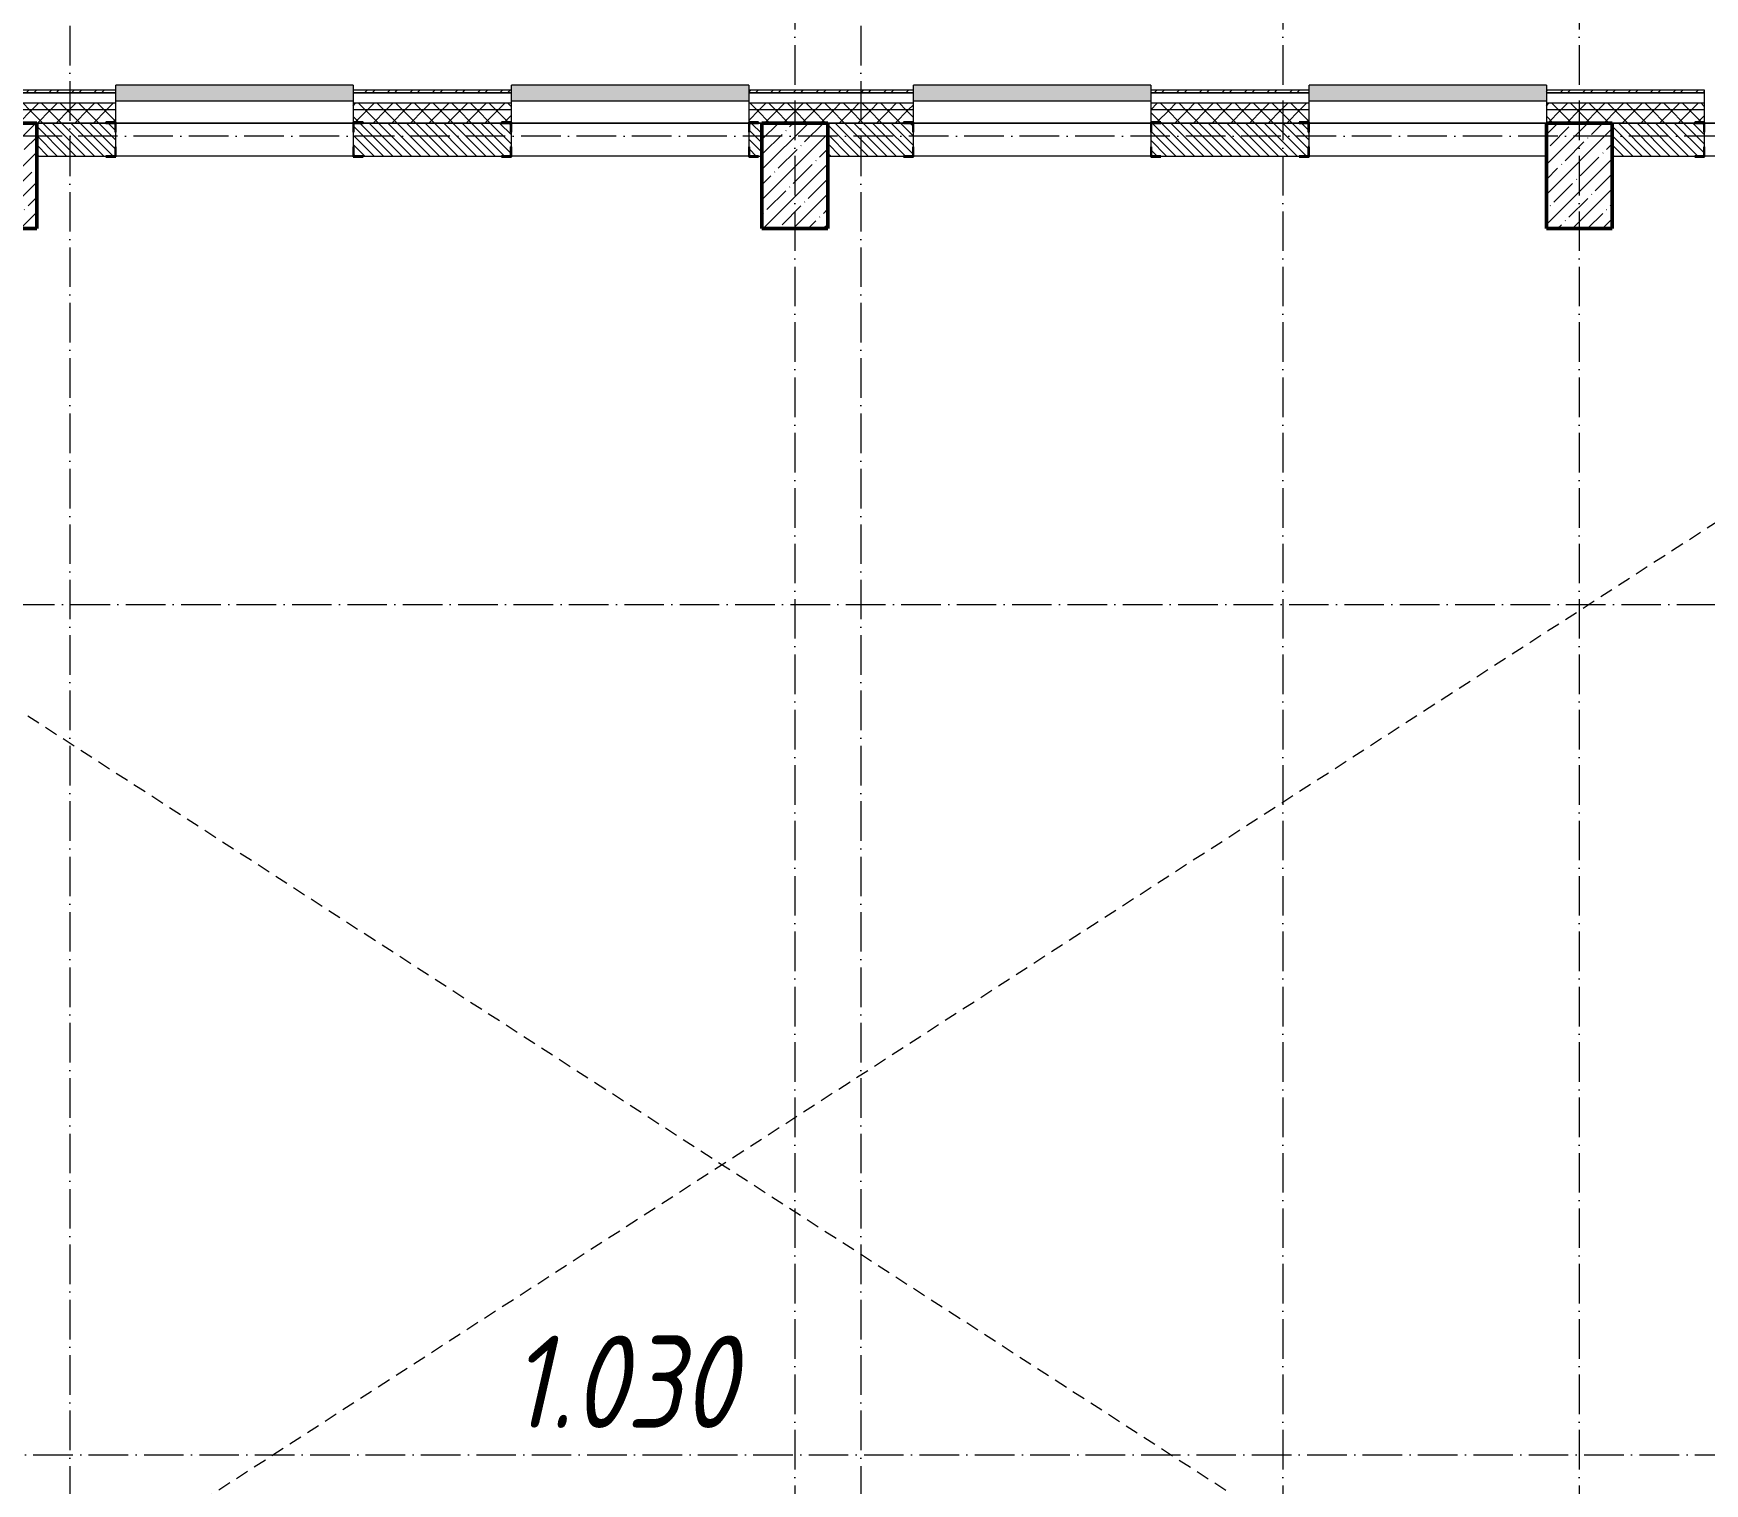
# Model space of a CAD drawing. Header units: millimetres. Extents: x -12989 to 629078, y -109036 to 555275.
# Drawn here: x 573793 to 586468, y 166147 to 177145 of the extents above; entities that cross this region are included whole.
import ezdxf

# ---------------------------------------------------------------- set-up
doc = ezdxf.new("R2010")
doc.units = ezdxf.units.MM
doc.linetypes.add('200_ШТРИХ_ш1п0_6_', pattern=[160, 100, -60])
doc.linetypes.add('50_200_ШТРИХ_1Т_ш5_п1_п1_', pattern=[700, 500, -100, 0, -100])
for name, color, linetype, lineweight in [('A-DETL-____-OTLN-3', 7, '200_ШТРИХ_ш1п0_6_', 9), ('A-GENM-____-MCUT', 7, 'Continuous', 25), ('A-GENM-____-OTLN-1', 7, 'Continuous', 25), ('A-GLAZ-____-OTLN', 7, 'Continuous', 9), ('A-WALL-____-MCUT', 7, 'Continuous', 13), ('A-WALL-____-MCUT-1', 7, 'Continuous', 9), ('A-WALL-____-OTLN', 7, 'Continuous', 9), ('A-WALL-____-PATT-1', 7, 'Continuous', 9), ('A-WALL-FNSH-MCUT-1', 7, 'Continuous', 9), ('S-COLS-____-MCUT', 7, 'Continuous', 50), ('S-COLS-____-OTLN', 7, 'Continuous', 9), ('S-GRID-____-OTLN-1', 7, '50_200_ШТРИХ_1Т_ш5_п1_п1_', 9), ('Марки помещений', 7, 'Continuous', 9)]:
    doc.layers.add(name, color=color, linetype=linetype, lineweight=lineweight)
doc.layers.add('A-GLAZ-____-OTLN-1', color=7, linetype='Continuous', lineweight=9, true_color=0xc0c0c0)
doc.styles.add('ISOCPEUR_I_2', font='isocpeui.ttf', dxfattribs={"width": 0.85, "height": 2.3})
pattern_1 = [(45, (516567.8, 90784.41), (-70.71068, 70.71068), []), (135, (516567.8, 90784.41), (-70.71068, -70.71068), [])]
pattern_2 = [(135, (516567.8, 90784.41), (-35.35534, -35.35534), [])]

# ---------------------------------------------------------------- blocks, each defined once
blk = doc.blocks.new('BSC_Колонна _Прямоугольная - 500х800-25984400-АР1_План отверстий 2 этажа в осях 1-64_Ю-ЯЯ')
at = {"layer": 'S-COLS-____-OTLN'}
h = blk.add_hatch(dxfattribs=at)
h.set_pattern_fill('FP_91', color=256, style=0, pattern_type=2)
h.set_pattern_definition([(225, (57000, 85281.04), (114.04925, -114.04925), []), (225, (56885.95, 85281.04), (114.04925, -114.04925), [201.613, -40.323, 3.353, -36.97])])
h.paths.add_polyline_path([(250, 400), (-250, 400), (-250, -400), (250, -400)], flags=0)
at = {"layer": 'S-COLS-____-MCUT'}
for p, q in [((250, 400), (-250, 400)), ((-250, 400), (-250, -400)), ((250, -400), (250, 400)), ((-250, -400), (250, -400))]:
    blk.add_line(p, q, dxfattribs=at)
blk = doc.blocks.new('BSC_Колонна _Прямоугольная - 500х800-V79-АР1_План отверстий 2 этажа в осях 1-64_Ю-ЯЯ')
at = {"layer": 'S-COLS-____-OTLN'}
h = blk.add_hatch(dxfattribs=at)
h.set_pattern_fill('FP_92', color=256, style=0, pattern_type=2)
h.set_pattern_definition([(225, (63000, 85281.04), (114.04925, -114.04925), []), (225, (62885.95, 85281.04), (114.04925, -114.04925), [201.613, -40.323, 3.353, -36.97])])
h.paths.add_polyline_path([(250, 400), (-250, 400), (-250, -400), (250, -400)], flags=0)
at = {"layer": 'S-COLS-____-MCUT'}
for p, q in [((250, 400), (-250, 400)), ((-250, 400), (-250, -400)), ((250, -400), (250, 400)), ((-250, -400), (250, -400))]:
    blk.add_line(p, q, dxfattribs=at)
blk = doc.blocks.new('BSC_Колонна _Прямоугольная - 500х800-V80-АР1_План отверстий 2 этажа в осях 1-64_Ю-ЯЯ')
at = {"layer": 'S-COLS-____-OTLN'}
h = blk.add_hatch(dxfattribs=at)
h.set_pattern_fill('FP_93', color=256, style=0, pattern_type=2)
h.set_pattern_definition([(225, (68950, 85281.04), (114.04925, -114.04925), []), (225, (68835.95, 85281.04), (114.04925, -114.04925), [201.613, -40.323, 3.353, -36.97])])
h.paths.add_polyline_path([(250, 400), (-250, 400), (-250, -400), (250, -400)], flags=0)
at = {"layer": 'S-COLS-____-MCUT'}
for p, q in [((250, 400), (-250, 400)), ((-250, 400), (-250, -400)), ((250, -400), (250, 400)), ((-250, -400), (250, -400))]:
    blk.add_line(p, q, dxfattribs=at)
blk = doc.blocks.new('Фахверк_СКБ_Уголок - 250_2700-27497298-АР1_План отверстий 2 этажа в осях 1-64_Ю-ЯЯ')
at = {"layer": 'A-GENM-____-MCUT'}
for p, q in [((200, 181), (125, 181)), ((125, 181), (125, 106)), ((131, 106), (131, 175)), ((131, 175), (200, 175)), ((200, 175), (200, 181)), ((125, 106), (131, 106)), ((131, -6), (125, -6)), ((125, -6), (125, -81)), ((125, -81), (200, -81)), ((131, -75), (131, -6)), ((200, -75), (131, -75)), ((200, -81), (200, -75))]:
    blk.add_line(p, q, dxfattribs=at)
blk = doc.blocks.new('Фахверк_СКБ_Уголок - 250_2700_1-27501432-АР1_План отверстий 2 этажа в осях 1-64_Ю-ЯЯ')
at = {"layer": 'A-GENM-____-MCUT'}
for p, q in [((200, 181), (125, 181)), ((125, 181), (125, 106)), ((131, 106), (131, 175)), ((131, 175), (200, 175)), ((200, 175), (200, 181)), ((125, 106), (131, 106)), ((131, -6), (125, -6)), ((125, -6), (125, -81)), ((125, -81), (200, -81)), ((131, -75), (131, -6)), ((200, -75), (131, -75)), ((200, -81), (200, -75))]:
    blk.add_line(p, q, dxfattribs=at)
blk = doc.blocks.new('Отлив_СКБ - Отлив витража_120_НВФ-31885689-АР1_План отверстий 2 этажа в осях 1-64_Ю-ЯЯ')
at = {"layer": 'A-GLAZ-____-OTLN-1'}
for points in [[(1800, 2), (1800, 120), (0, 120), (0, 2), (737, 2)], [(1800, 0), (1800, 2), (0, 2), (0, 0), (737, 0)]]:
    blk.add_hatch(color=256, dxfattribs=at).paths.add_polyline_path(points, flags=0)
at = {"layer": 'A-GLAZ-____-OTLN'}
for p, q in [((0, 83), (0, 120)), ((1800, 120), (0, 120)), ((0, 2), (1800, 2)), ((1800, 120), (1800, 83)), ((1800, 0), (0, 0))]:
    blk.add_line(p, q, dxfattribs=at)
blk = doc.blocks.new('3эт')
at = {"layer": 'S-GRID-____-OTLN-1', "color": 251, "ltscale": 0.6, "true_color": 0x636466}
for p, q in [((346770.7, 4029.4), (346770.7, -33971.9)), ((350470.7, 4029.4), (350470.7, -33971.9)), ((352720.7, 4029.4), (352720.7, -33971.9)), ((341270.7, 3756), (341270.7, -33823.9)), ((347270.7, 3756), (347270.7, -33828.9)), ((387845.1, -1282.4), (279101.9, -1282.4)), ((279101.9, -4832.4), (387845.1, -4832.4)), ((333012.7, -11282.4), (387845.1, -11282.4))]:
    blk.add_line(p, q, dxfattribs=at)

msp = doc.modelspace()

# ---------------------------------------------------------------- hatches: boundary and pattern name
at = {"layer": 'A-WALL-____-PATT-1'}
h = msp.add_hatch(dxfattribs=at)
h.set_pattern_fill('FP_3', color=256, style=0, pattern_type=2)
h.set_pattern_definition([(45, (516567.8, 90784.41), (-85.53659, 85.53659), []), (45, (516624.82, 90784.41), (-85.53659, 85.53659), [])])
h.paths.add_polyline_path([(591282.7976, 176695.4504), (591282.7976, 176715.4504), (588267.7976, 176715.4504), (588267.7976, 176695.4504), (590787.6446, 176695.4504)], flags=0)
h.paths.add_polyline_path([(586467.7976, 176695.4504), (586467.7976, 176715.4504), (585267.7976, 176715.4504), (585267.7976, 176695.4504)], flags=0)
h.paths.add_polyline_path([(583467.7976, 176695.4504), (583467.7976, 176715.4504), (582267.7976, 176715.4504), (582267.7976, 176695.4504)], flags=0)
h.paths.add_polyline_path([(580467.7976, 176695.4504), (580467.7976, 176715.4504), (579217.7976, 176715.4504), (579217.7976, 176695.4504), (580182.6405, 176695.4504)], flags=0)
h.paths.add_polyline_path([(577417.7976, 176695.4504), (577417.7976, 176715.4504), (576217.7976, 176715.4504), (576217.7976, 176695.4504), (576647.6392, 176695.4504)], flags=0)
h.paths.add_polyline_path([(573996.3882, 176695.4504), (574417.7976, 176695.4504), (574417.7976, 176715.4504), (573217.7976, 176715.4504), (573217.7976, 176695.4504)], flags=0)
h.paths.add_polyline_path([(568417.7976, 176695.4504), (568417.7976, 176715.4504), (566752.7976, 176715.4504), (566752.7976, 176695.4504), (567810.1359, 176695.4504)], flags=0)
h.paths.add_polyline_path([(571417.7976, 176695.4504), (571417.7976, 176715.4504), (570217.7976, 176715.4504), (570217.7976, 176695.4504)], flags=0)
h = msp.add_hatch(dxfattribs=at)
h.set_pattern_fill('FP_1', color=256, style=0, pattern_type=2)
h.set_pattern_definition(pattern_1)
h.paths.add_polyline_path([(617917.7976, 176565.4504), (617967.7976, 176565.4504), (617967.7976, 176615.4504), (611067.7976, 176615.4504), (611067.7976, 176565.4504), (615532.6539, 176565.4504)], flags=0)
h.paths.add_polyline_path([(605811.4002, 176565.4504), (606517.7976, 176565.4504), (606517.7976, 176615.4504), (605317.7976, 176615.4504), (605317.7976, 176565.4504)], flags=0)
h.paths.add_polyline_path([(608317.7976, 176565.4504), (610067.7976, 176565.4504), (610067.7976, 176615.4504), (608317.7976, 176615.4504)], flags=0)
h.paths.add_polyline_path([(603517.7976, 176565.4504), (603517.7976, 176615.4504), (602392.7976, 176615.4504), (602392.7976, 176565.4504), (603160.1492, 176565.4504)], flags=0)
h.paths.add_polyline_path([(600592.7976, 176565.4504), (600592.7976, 176615.4504), (599467.7976, 176615.4504), (599467.7976, 176565.4504), (600508.8982, 176565.4504)], flags=0)
h.paths.add_polyline_path([(593617.7976, 176565.4504), (594817.7976, 176565.4504), (594817.7976, 176615.4504), (593617.7976, 176615.4504)], flags=0)
h.paths.add_polyline_path([(591817.7976, 176565.4504), (591817.7976, 176615.4504), (588267.7976, 176615.4504), (588267.7976, 176565.4504), (590787.6446, 176565.4504)], flags=0)
h.paths.add_polyline_path([(586467.7976, 176565.4504), (586467.7976, 176615.4504), (585267.7976, 176615.4504), (585267.7976, 176565.4504)], flags=0)
h.paths.add_polyline_path([(583467.7976, 176565.4504), (583467.7976, 176615.4504), (582267.7976, 176615.4504), (582267.7976, 176565.4504)], flags=0)
h.paths.add_polyline_path([(580467.7976, 176565.4504), (580467.7976, 176615.4504), (579217.7976, 176615.4504), (579217.7976, 176565.4504), (580182.6405, 176565.4504)], flags=0)
h.paths.add_polyline_path([(576647.6392, 176565.4504), (577417.7976, 176565.4504), (577417.7976, 176615.4504), (576217.7976, 176615.4504), (576217.7976, 176565.4504)], flags=0)
h.paths.add_polyline_path([(574417.7976, 176565.4504), (574417.7976, 176615.4504), (573217.7976, 176615.4504), (573217.7976, 176565.4504), (573996.3882, 176565.4504)], flags=0)
h.paths.add_polyline_path([(571417.7976, 176565.4504), (571417.7976, 176615.4504), (570217.7976, 176615.4504), (570217.7976, 176565.4504)], flags=0)
h.paths.add_polyline_path([(567810.1359, 176565.4504), (568417.7976, 176565.4504), (568417.7976, 176615.4504), (566767.7976, 176615.4504), (566767.7976, 176565.4504), (566926.3855, 176565.4504)], flags=0)
h = msp.add_hatch(dxfattribs=at)
h.set_pattern_fill('FP_1', color=256, style=0, pattern_type=2)
h.set_pattern_definition(pattern_1)
h.paths.add_polyline_path([(617817.7976, 176465.4504), (617917.7976, 176465.4504), (617917.7976, 176565.4504), (611067.7976, 176565.4504), (611067.7976, 176465.4504), (615532.6539, 176465.4504)], flags=0)
h.paths.add_polyline_path([(609567.7976, 176465.4504), (610067.7976, 176465.4504), (610067.7976, 176565.4504), (608317.7976, 176565.4504), (608317.7976, 176471.4504), (608392.7976, 176471.4504), (608392.7976, 176465.4504), (608462.6512, 176465.4504)], flags=0)
h.paths.add_polyline_path([(605811.4002, 176465.4504), (606442.7976, 176465.4504), (606442.7976, 176471.4504), (606517.7976, 176471.4504), (606517.7976, 176565.4504), (605317.7976, 176565.4504), (605317.7976, 176465.4504)], flags=0)
h.paths.add_polyline_path([(603160.1492, 176465.4504), (603442.7976, 176465.4504), (603442.7976, 176471.4504), (603517.7976, 176471.4504), (603517.7976, 176565.4504), (602392.7976, 176565.4504), (602392.7976, 176471.4504), (602467.7976, 176471.4504), (602467.7976, 176465.4504)], flags=0)
h.paths.add_polyline_path([(600508.8982, 176465.4504), (600517.7976, 176465.4504), (600517.7976, 176471.4504), (600592.7976, 176471.4504), (600592.7976, 176565.4504), (599467.7976, 176565.4504), (599467.7976, 176465.4504), (599967.7976, 176465.4504)], flags=0)
h.paths.add_polyline_path([(594067.7976, 176465.4504), (594742.7976, 176465.4504), (594742.7976, 176471.4504), (594817.7976, 176471.4504), (594817.7976, 176565.4504), (593617.7976, 176565.4504), (593617.7976, 176471.4504), (593692.7976, 176471.4504), (593692.7976, 176465.4504)], flags=0)
h.paths.add_polyline_path([(591817.7976, 176465.4504), (591817.7976, 176565.4504), (588267.7976, 176565.4504), (588267.7976, 176471.4504), (588342.7976, 176471.4504), (588342.7976, 176465.4504), (591317.7976, 176465.4504)], flags=0)
h.paths.add_polyline_path([(585267.7976, 176465.4504), (586392.7976, 176465.4504), (586392.7976, 176471.4504), (586467.7976, 176471.4504), (586467.7976, 176565.4504), (585267.7976, 176565.4504)], flags=0)
h.paths.add_polyline_path([(582342.7976, 176465.4504), (583392.7976, 176465.4504), (583392.7976, 176471.4504), (583467.7976, 176471.4504), (583467.7976, 176565.4504), (582267.7976, 176565.4504), (582267.7976, 176471.4504), (582342.7976, 176471.4504)], flags=0)
h.paths.add_polyline_path([(580392.7976, 176465.4504), (580392.7976, 176471.4504), (580467.7976, 176471.4504), (580467.7976, 176565.4504), (579217.7976, 176565.4504), (579217.7976, 176471.4504), (579292.7976, 176471.4504), (579292.7976, 176465.4504), (580182.6405, 176465.4504)], flags=0)
h.paths.add_polyline_path([(577342.7976, 176465.4504), (577342.7976, 176471.4504), (577417.7976, 176471.4504), (577417.7976, 176565.4504), (576217.7976, 176565.4504), (576217.7976, 176471.4504), (576292.7976, 176471.4504), (576292.7976, 176465.4504), (576647.6392, 176465.4504)], flags=0)
h.paths.add_polyline_path([(574342.7976, 176465.4504), (574342.7976, 176471.4504), (574417.7976, 176471.4504), (574417.7976, 176565.4504), (573217.7976, 176565.4504), (573217.7976, 176471.4504), (573292.7976, 176471.4504), (573292.7976, 176465.4504), (573996.3882, 176465.4504)], flags=0)
h.paths.add_polyline_path([(570292.7976, 176465.4504), (571342.7976, 176465.4504), (571342.7976, 176471.4504), (571417.7976, 176471.4504), (571417.7976, 176565.4504), (570217.7976, 176565.4504), (570217.7976, 176471.4504), (570292.7976, 176471.4504)], flags=0)
h.paths.add_polyline_path([(568342.7976, 176465.4504), (568342.7976, 176471.4504), (568417.7976, 176471.4504), (568417.7976, 176565.4504), (566767.7976, 176565.4504), (566767.7976, 176465.4504), (567810.1359, 176465.4504)], flags=0)
h = msp.add_hatch(dxfattribs=at)
h.set_pattern_fill('FP_6', color=256, style=0, pattern_type=2)
h.set_pattern_definition(pattern_2)
h.paths.add_polyline_path([(576647.6392, 176215.4504), (577411.7976, 176215.4504), (577411.7976, 176284.4504), (577417.7976, 176284.4504), (577417.7976, 176396.4504), (577411.7976, 176396.4504), (577411.7976, 176465.4504), (576223.7976, 176465.4504), (576223.7976, 176396.4504), (576217.7976, 176396.4504), (576217.7976, 176284.4504), (576223.7976, 176284.4504), (576223.7976, 176215.4504), (576292.7976, 176215.4504)], flags=0)
h.paths.add_polyline_path([(579223.7976, 176215.4504), (579317.7976, 176215.4504), (579317.7976, 176465.4504), (579223.7976, 176465.4504), (579223.7976, 176396.4504), (579217.7976, 176396.4504), (579217.7976, 176284.4504), (579223.7976, 176284.4504)], flags=0)
h.paths.add_polyline_path([(574411.7976, 176215.4504), (574411.7976, 176284.4504), (574417.7976, 176284.4504), (574417.7976, 176396.4504), (574411.7976, 176396.4504), (574411.7976, 176465.4504), (573817.7976, 176465.4504), (573817.7976, 176215.4504), (574342.7976, 176215.4504)], flags=0)
h = msp.add_hatch(dxfattribs=at)
h.set_pattern_fill('FP_6', color=256, style=0, pattern_type=2)
h.set_pattern_definition(pattern_2)
h.paths.add_polyline_path([(583392.7976, 176215.4504), (583461.7976, 176215.4504), (583461.7976, 176284.4504), (583467.7976, 176284.4504), (583467.7976, 176396.4504), (583461.7976, 176396.4504), (583461.7976, 176465.4504), (582273.7976, 176465.4504), (582273.7976, 176396.4504), (582267.7976, 176396.4504), (582267.7976, 176284.4504), (582273.7976, 176284.4504), (582273.7976, 176215.4504), (582342.7976, 176215.4504)], flags=0)
h.paths.add_polyline_path([(580182.6405, 176215.4504), (580461.7976, 176215.4504), (580461.7976, 176284.4504), (580467.7976, 176284.4504), (580467.7976, 176396.4504), (580461.7976, 176396.4504), (580461.7976, 176465.4504), (579817.7976, 176465.4504), (579817.7976, 176215.4504)], flags=0)
h = msp.add_hatch(dxfattribs=at)
h.set_pattern_fill('FP_6', color=256, style=0, pattern_type=2)
h.set_pattern_definition(pattern_2)
h.paths.add_polyline_path([(590467.7976, 176215.4504), (590467.7976, 176465.4504), (588273.7976, 176465.4504), (588273.7976, 176396.4504), (588267.7976, 176396.4504), (588267.7976, 176284.4504), (588273.7976, 176284.4504), (588273.7976, 176215.4504), (588342.7976, 176215.4504)], flags=0)
h.paths.add_polyline_path([(586392.7976, 176215.4504), (586461.7976, 176215.4504), (586461.7976, 176284.4504), (586467.7976, 176284.4504), (586467.7976, 176396.4504), (586461.7976, 176396.4504), (586461.7976, 176465.4504), (585767.7976, 176465.4504), (585767.7976, 176215.4504)], flags=0)

# ---------------------------------------------------------------- linework, layer by layer
at = {"layer": 'A-DETL-____-OTLN-3'}
for p, q in [((567567.7976, 175965.4504), (590467.7976, 161165.4504)), ((590467.7976, 175965.4504), (567567.7976, 161165.4504))]:
    msp.add_line(p, q, dxfattribs=at)
at = {"layer": 'A-WALL-____-MCUT'}
for p, q in [((574417.7976, 176695.4504), (573217.7976, 176695.4504)), ((573217.7976, 176695.4504), (574417.7976, 176695.4504)), ((574417.7976, 176471.4504), (574417.7976, 176695.4504)), ((576217.7976, 176695.4504), (576217.7976, 176471.4504)), ((577417.7976, 176695.4504), (576217.7976, 176695.4504)), ((576217.7976, 176695.4504), (577417.7976, 176695.4504)), ((577417.7976, 176471.4504), (577417.7976, 176695.4504)), ((579217.7976, 176695.4504), (579217.7976, 176471.4504)), ((580467.7976, 176695.4504), (579217.7976, 176695.4504)), ((579217.7976, 176695.4504), (580467.7976, 176695.4504)), ((580467.7976, 176471.4504), (580467.7976, 176695.4504)), ((582267.7976, 176695.4504), (582267.7976, 176471.4504)), ((583467.7976, 176695.4504), (582267.7976, 176695.4504)), ((582267.7976, 176695.4504), (583467.7976, 176695.4504)), ((583467.7976, 176471.4504), (583467.7976, 176695.4504)), ((585267.7976, 176695.4504), (585267.7976, 176465.4504)), ((586467.7976, 176695.4504), (585267.7976, 176695.4504)), ((585267.7976, 176695.4504), (586467.7976, 176695.4504)), ((586467.7976, 176471.4504), (586467.7976, 176695.4504)), ((573817.7976, 176465.4504), (574342.7976, 176465.4504)), ((574342.7976, 176465.4504), (573817.7976, 176465.4504)), ((576292.7976, 176465.4504), (577342.7976, 176465.4504)), ((577342.7976, 176465.4504), (576292.7976, 176465.4504)), ((579292.7976, 176465.4504), (579317.7976, 176465.4504)), ((579317.7976, 176465.4504), (579292.7976, 176465.4504)), ((579817.7976, 176465.4504), (580392.7976, 176465.4504)), ((580392.7976, 176465.4504), (579817.7976, 176465.4504)), ((582342.7976, 176465.4504), (583392.7976, 176465.4504)), ((583392.7976, 176465.4504), (582342.7976, 176465.4504)), ((585767.7976, 176465.4504), (586392.7976, 176465.4504)), ((586392.7976, 176465.4504), (585767.7976, 176465.4504)), ((574417.7976, 176284.4504), (574417.7976, 176396.4504)), ((576217.7976, 176396.4504), (576217.7976, 176284.4504)), ((577417.7976, 176284.4504), (577417.7976, 176396.4504)), ((579217.7976, 176396.4504), (579217.7976, 176284.4504)), ((580467.7976, 176284.4504), (580467.7976, 176396.4504)), ((582267.7976, 176396.4504), (582267.7976, 176284.4504)), ((583467.7976, 176284.4504), (583467.7976, 176396.4504)), ((586467.7976, 176284.4504), (586467.7976, 176396.4504)), ((573817.7976, 176215.4504), (574342.7976, 176215.4504)), ((576292.7976, 176215.4504), (577342.7976, 176215.4504)), ((579292.7976, 176215.4504), (579317.7976, 176215.4504)), ((579817.7976, 176215.4504), (580392.7976, 176215.4504)), ((582342.7976, 176215.4504), (583392.7976, 176215.4504)), ((585767.7976, 176215.4504), (586392.7976, 176215.4504))]:
    msp.add_line(p, q, dxfattribs=at)
at = {"layer": 'A-WALL-____-MCUT-1'}
for p, q in [((574417.7976, 176615.4504), (573217.7976, 176615.4504)), ((574417.7976, 176565.4504), (573217.7976, 176565.4504)), ((577417.7976, 176615.4504), (576217.7976, 176615.4504)), ((577417.7976, 176565.4504), (576217.7976, 176565.4504)), ((580467.7976, 176615.4504), (579217.7976, 176615.4504)), ((580467.7976, 176565.4504), (579217.7976, 176565.4504)), ((583467.7976, 176615.4504), (582267.7976, 176615.4504)), ((583467.7976, 176565.4504), (582267.7976, 176565.4504)), ((586467.7976, 176615.4504), (585267.7976, 176615.4504)), ((586467.7976, 176565.4504), (585267.7976, 176565.4504))]:
    msp.add_line(p, q, dxfattribs=at)
at = {"layer": 'A-WALL-____-OTLN'}
for p, q in [((576217.7976, 176465.4504), (574417.7976, 176465.4504)), ((574417.7976, 176465.4504), (576217.7976, 176465.4504)), ((579217.7976, 176465.4504), (577417.7976, 176465.4504)), ((577417.7976, 176465.4504), (579217.7976, 176465.4504)), ((582267.7976, 176465.4504), (580467.7976, 176465.4504)), ((580467.7976, 176465.4504), (582267.7976, 176465.4504)), ((585267.7976, 176465.4504), (583467.7976, 176465.4504)), ((583467.7976, 176465.4504), (585267.7976, 176465.4504)), ((588267.7976, 176465.4504), (586467.7976, 176465.4504)), ((586467.7976, 176465.4504), (588267.7976, 176465.4504)), ((576217.7976, 176215.4504), (574417.7976, 176215.4504)), ((579217.7976, 176215.4504), (577417.7976, 176215.4504)), ((582267.7976, 176215.4504), (580467.7976, 176215.4504)), ((585267.7976, 176215.4504), (583467.7976, 176215.4504)), ((588267.7976, 176215.4504), (586467.7976, 176215.4504))]:
    msp.add_line(p, q, dxfattribs=at)
at = {"layer": 'A-WALL-FNSH-MCUT-1'}
for p, q in [((574417.7976, 176715.4504), (573217.7976, 176715.4504)), ((574417.7976, 176695.4504), (574417.7976, 176715.4504)), ((577417.7976, 176715.4504), (576217.7976, 176715.4504)), ((576217.7976, 176715.4504), (576217.7976, 176695.4504)), ((577417.7976, 176695.4504), (577417.7976, 176715.4504)), ((580467.7976, 176715.4504), (579217.7976, 176715.4504)), ((579217.7976, 176715.4504), (579217.7976, 176695.4504)), ((580467.7976, 176695.4504), (580467.7976, 176715.4504)), ((583467.7976, 176715.4504), (582267.7976, 176715.4504)), ((582267.7976, 176715.4504), (582267.7976, 176695.4504)), ((583467.7976, 176695.4504), (583467.7976, 176715.4504)), ((586467.7976, 176715.4504), (585267.7976, 176715.4504)), ((585267.7976, 176715.4504), (585267.7976, 176695.4504)), ((586467.7976, 176695.4504), (586467.7976, 176715.4504))]:
    msp.add_line(p, q, dxfattribs=at)

# ---------------------------------------------------------------- block references
msp.add_blockref('3эт', (232797.0902, 177647.8646))
at = {"layer": 'A-GENM-____-OTLN-1', "rotation": 180}
for p in [(574542.7976, 176390.4504), (577542.7976, 176390.4504), (580592.7976, 176390.4504), (583592.7976, 176390.4504), (586592.7976, 176390.4504)]:
    msp.add_blockref('Фахверк_СКБ_Уголок - 250_2700-27497298-АР1_План отверстий 2 этажа в осях 1-64_Ю-ЯЯ', p, dxfattribs=at)
at = {"layer": 'A-GENM-____-OTLN-1'}
for name, p in [('Фахверк_СКБ_Уголок - 250_2700-27497298-АР1_План отверстий 2 этажа в осях 1-64_Ю-ЯЯ', (576092.7976, 176290.4504)), ('Фахверк_СКБ_Уголок - 250_2700_1-27501432-АР1_План отверстий 2 этажа в осях 1-64_Ю-ЯЯ', (579092.7976, 176290.4504)), ('Фахверк_СКБ_Уголок - 250_2700-27497298-АР1_План отверстий 2 этажа в осях 1-64_Ю-ЯЯ', (582142.7976, 176290.4504))]:
    msp.add_blockref(name, p, dxfattribs=at)
at = {"layer": 'A-GLAZ-____-OTLN'}
for p in [(574417.7976, 176632.4504), (577417.7976, 176632.4504), (580467.7976, 176632.4504), (583467.7976, 176632.4504)]:
    msp.add_blockref('Отлив_СКБ - Отлив витража_120_НВФ-31885689-АР1_План отверстий 2 этажа в осях 1-64_Ю-ЯЯ', p, dxfattribs=at)
at = {"layer": 'S-COLS-____-OTLN', "rotation": 180}
for name, p in [('BSC_Колонна _Прямоугольная - 500х800-25984400-АР1_План отверстий 2 этажа в осях 1-64_Ю-ЯЯ', (573567.7976, 176065.4504)), ('BSC_Колонна _Прямоугольная - 500х800-V79-АР1_План отверстий 2 этажа в осях 1-64_Ю-ЯЯ', (579567.7976, 176065.4504)), ('BSC_Колонна _Прямоугольная - 500х800-V80-АР1_План отверстий 2 этажа в осях 1-64_Ю-ЯЯ', (585517.7976, 176065.4504))]:
    msp.add_blockref(name, p, dxfattribs=at)

# ---------------------------------------------------------------- texts
at = {"layer": 'Марки помещений', "insert": (577407.4731, 167269.3456), "char_height": 700, "width": 737.5525, "attachment_point": 1, "style": 'ISOCPEUR_I_2'}
msp.add_mtext('1.030', dxfattribs=at)

doc.saveas('drawing.dxf')
